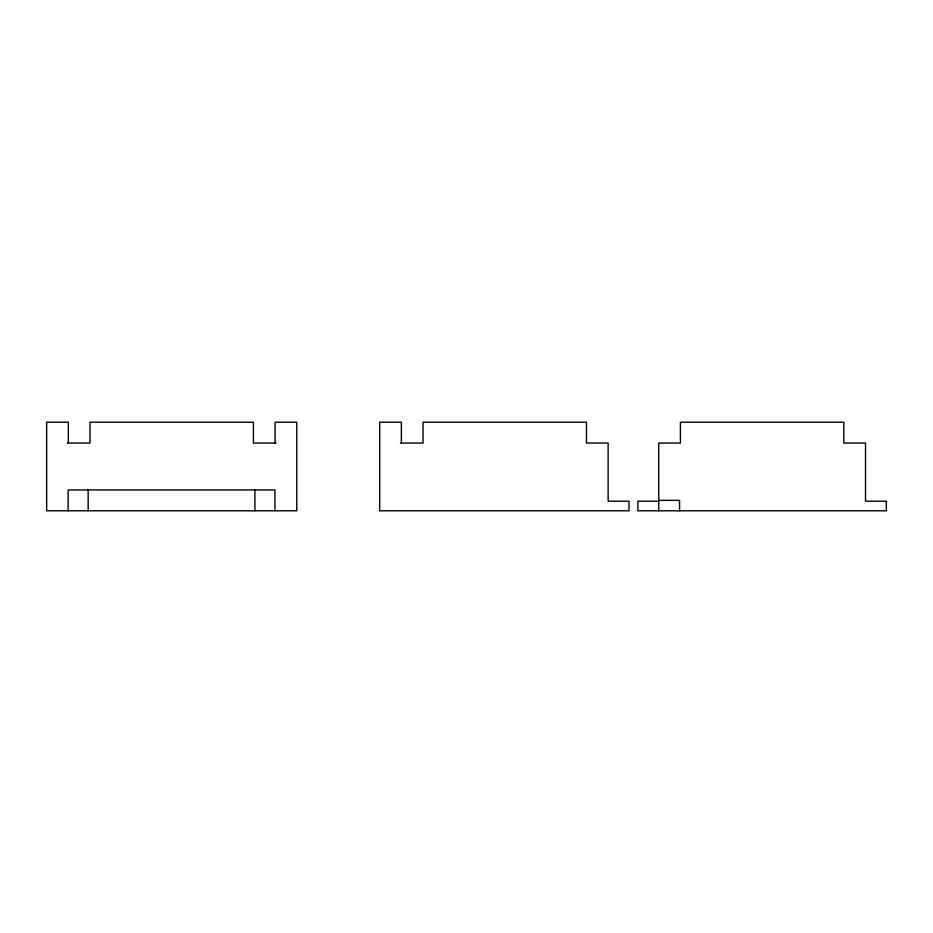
<?xml version="1.0" encoding="UTF-8"?>
<svg xmlns="http://www.w3.org/2000/svg" width="933" height="933" viewBox="0 0 933 933"><rect width="100%" height="100%" fill="white"/><g stroke="black" fill="none" stroke-linecap="round" stroke-linejoin="round"><path stroke-width="1.4" d="M67.409 443.047L90 443.047L90 422.206L253.414 422.206L253.414 443.047L276.016 443.047M400.455 443.047L423.057 443.047L423.057 422.206L586.472 422.206L586.472 443.047L608.141 443.047L608.141 501.208L628.994 501.208L628.994 510.794L379.696 510.794L379.696 422.206L401.377 422.206L401.377 443.047M658.733 500.368L679.586 500.368L679.586 510.794M658.733 501.208L637.892 501.208L637.892 510.794L886.35 510.794L886.35 501.208L865.509 501.208L865.509 443.047L843.829 443.047L843.829 422.206L680.414 422.206L680.414 443.047L658.733 443.047L658.733 510.794M275.095 443.047L275.095 422.206L296.776 422.206L296.776 510.794L46.65 510.794L46.65 422.206L68.331 422.206L68.331 443.047M274.92 510.794L274.92 489.953L68.144 489.953L68.144 510.794M254.907 489.953L254.907 510.794M88.157 489.953L88.157 510.794"/></g></svg>
